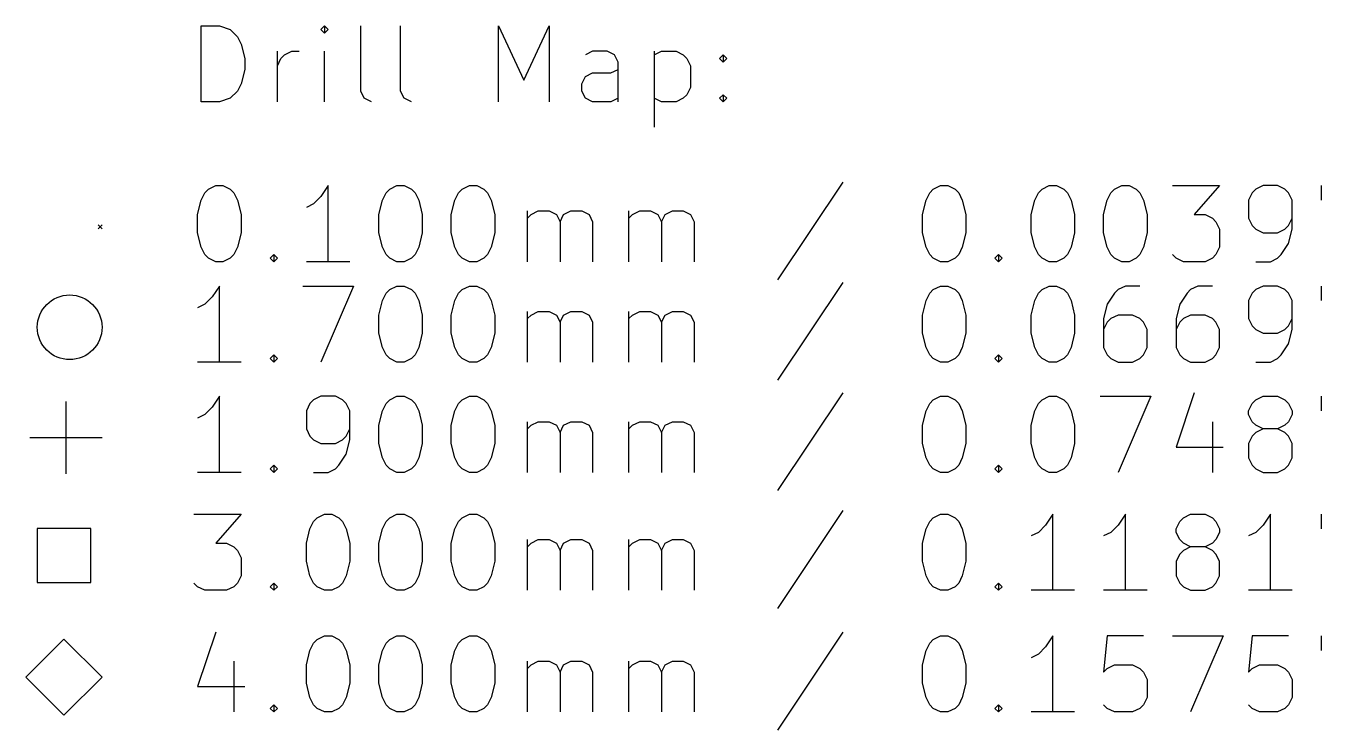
# Model space of a CAD drawing. Extents: x 81 to 220, y -169 to -27.
# Drawn here: x 80.94 to 114.98, y -168.85 to -150.34 of the extents above; entities that cross this region are included whole.
import ezdxf

# ---------------------------------------------------------------- set-up
doc = ezdxf.new("R2010")
doc.units = 0
doc.layers.add('BLACK', color=7, linetype='CONTINUOUS')

msp = doc.modelspace()

# ---------------------------------------------------------------- linework, layer by layer
at = {"layer": 'BLACK', "linetype": 'CONTINUOUS'}
for p, q in [((85.546682, -152.337005), (85.546682, -150.337005)), ((85.546682, -150.337005), (86.022872, -150.337005)), ((86.022872, -150.337005), (86.308587, -150.432243)), ((86.308587, -150.432243), (86.499063, -150.622719)), ((88.784777, -150.337005), (88.689539, -150.432243)), ((88.689539, -150.432243), (88.784777, -150.527481)), ((88.880015, -150.432243), (88.784777, -150.337005)), ((88.784777, -150.337005), (88.784777, -150.527481)), ((88.784777, -150.527481), (88.880015, -150.432243)), ((89.737158, -152.05129), (89.737158, -150.337005)), ((90.784777, -152.05129), (90.784777, -150.337005)), ((93.356206, -152.337005), (93.356206, -150.337005)), ((93.356206, -150.337005), (94.022873, -151.765576)), ((94.022873, -151.765576), (94.689539, -150.337005)), ((94.689539, -150.337005), (94.689539, -152.337005)), ((86.499063, -150.622719), (86.594301, -150.813195)), ((86.594301, -150.813195), (86.689539, -151.194147)), ((87.546682, -152.337005), (87.546682, -151.003671)), ((87.64192, -151.194147), (87.737158, -151.098909)), ((87.737158, -151.098909), (87.927634, -151.003671)), ((87.927634, -151.003671), (88.118111, -151.003671)), ((88.784777, -152.337005), (88.784777, -151.003671)), ((95.832396, -151.003671), (95.64192, -151.098909)), ((96.213349, -151.003671), (95.832396, -151.003671)), ((96.403825, -151.098909), (96.213349, -151.003671)), ((96.499063, -151.289386), (96.403825, -151.098909)), ((97.451444, -151.003671), (97.451444, -153.003671)), ((97.451444, -151.098909), (97.64192, -151.003671)), ((97.64192, -151.003671), (98.022873, -151.003671)), ((98.022873, -151.003671), (98.213349, -151.098909)), ((98.213349, -151.098909), (98.308587, -151.194147)), ((99.16573, -151.194147), (99.260968, -151.098909)), ((99.260968, -151.098909), (99.356206, -151.194147)), ((99.260968, -151.098909), (99.260968, -151.289386)), ((86.689539, -151.194147), (86.689539, -151.479862)), ((87.546682, -151.384624), (87.64192, -151.194147)), ((96.499063, -152.337005), (96.499063, -151.289386)), ((98.308587, -151.194147), (98.403825, -151.384624)), ((98.403825, -151.384624), (98.403825, -151.956052)), ((99.260968, -151.289386), (99.16573, -151.194147)), ((99.356206, -151.194147), (99.260968, -151.289386)), ((86.689539, -151.479862), (86.594301, -151.860814)), ((95.546682, -151.860814), (95.64192, -151.670338)), ((95.64192, -151.670338), (95.832396, -151.5751)), ((95.832396, -151.5751), (96.308587, -151.5751)), ((96.308587, -151.5751), (96.499063, -151.479862)), ((86.499063, -152.05129), (86.308587, -152.241767)), ((86.594301, -151.860814), (86.499063, -152.05129)), ((89.832396, -152.241767), (89.737158, -152.05129)), ((90.880015, -152.241767), (90.784777, -152.05129)), ((95.546682, -152.05129), (95.546682, -151.860814)), ((95.64192, -152.241767), (95.546682, -152.05129)), ((98.403825, -151.956052), (98.308587, -152.146528)), ((86.022872, -152.337005), (85.546682, -152.337005)), ((86.308587, -152.241767), (86.022872, -152.337005)), ((90.022872, -152.337005), (89.832396, -152.241767)), ((91.070491, -152.337005), (90.880015, -152.241767)), ((95.832396, -152.337005), (95.64192, -152.241767)), ((96.308587, -152.337005), (95.832396, -152.337005)), ((96.499063, -152.241767), (96.308587, -152.337005)), ((97.64192, -152.337005), (97.451444, -152.241767)), ((98.022873, -152.337005), (97.64192, -152.337005)), ((98.213349, -152.241767), (98.022873, -152.337005)), ((98.308587, -152.146528), (98.213349, -152.241767)), ((99.16573, -152.241767), (99.260968, -152.146528)), ((99.260968, -152.337005), (99.16573, -152.241767)), ((99.260968, -152.146528), (99.356206, -152.241767)), ((99.260968, -152.146528), (99.260968, -152.337005)), ((99.356206, -152.241767), (99.260968, -152.337005)), ((102.403826, -154.441767), (100.689541, -157.013195)), ((85.546682, -154.917957), (85.64192, -154.727481)), ((85.64192, -154.727481), (85.737158, -154.632243)), ((85.737158, -154.632243), (85.927634, -154.537005)), ((85.927634, -154.537005), (86.118111, -154.537005)), ((86.118111, -154.537005), (86.308587, -154.632243)), ((86.308587, -154.632243), (86.403825, -154.727481)), ((86.403825, -154.727481), (86.499063, -154.917957)), ((88.689539, -154.822719), (88.499063, -155.013195)), ((88.880015, -154.537005), (88.689539, -154.822719)), ((88.880015, -156.537005), (88.880015, -154.537005)), ((90.308587, -154.917957), (90.403825, -154.727481)), ((90.403825, -154.727481), (90.499063, -154.632243)), ((90.499063, -154.632243), (90.689539, -154.537005)), ((90.689539, -154.537005), (90.880016, -154.537005)), ((90.880016, -154.537005), (91.070492, -154.632243)), ((91.070492, -154.632243), (91.16573, -154.727481)), ((91.16573, -154.727481), (91.260968, -154.917957)), ((92.213349, -154.917957), (92.308587, -154.727481)), ((92.308587, -154.727481), (92.403825, -154.632243)), ((92.403825, -154.632243), (92.594301, -154.537005)), ((92.594301, -154.537005), (92.784778, -154.537005)), ((92.784778, -154.537005), (92.975254, -154.632243)), ((92.975254, -154.632243), (93.070492, -154.727481)), ((93.070492, -154.727481), (93.16573, -154.917957)), ((104.594303, -154.917957), (104.689541, -154.727481)), ((104.689541, -154.727481), (104.784779, -154.632243)), ((104.784779, -154.632243), (104.975255, -154.537005)), ((104.975255, -154.537005), (105.165732, -154.537005)), ((105.165732, -154.537005), (105.356208, -154.632243)), ((105.356208, -154.632243), (105.451446, -154.727481)), ((105.451446, -154.727481), (105.546684, -154.917957)), ((107.451446, -154.917957), (107.546684, -154.727481)), ((107.546684, -154.727481), (107.641922, -154.632243)), ((107.641922, -154.632243), (107.832398, -154.537005)), ((107.832398, -154.537005), (108.022875, -154.537005)), ((108.022875, -154.537005), (108.213351, -154.632243)), ((108.213351, -154.632243), (108.308589, -154.727481)), ((108.308589, -154.727481), (108.403827, -154.917957)), ((109.356208, -154.917957), (109.451446, -154.727481)), ((109.451446, -154.727481), (109.546684, -154.632243)), ((109.546684, -154.632243), (109.73716, -154.537005)), ((109.73716, -154.537005), (109.927637, -154.537005)), ((109.927637, -154.537005), (110.118113, -154.632243)), ((110.118113, -154.632243), (110.213351, -154.727481)), ((110.213351, -154.727481), (110.308589, -154.917957)), ((111.070494, -154.537005), (112.308589, -154.537005)), ((112.308589, -154.537005), (111.641922, -155.298909)), ((113.165732, -154.727481), (113.070494, -154.917957)), ((113.26097, -154.632243), (113.165732, -154.727481)), ((113.451446, -154.537005), (113.26097, -154.632243)), ((113.832399, -154.537005), (113.451446, -154.537005)), ((114.022875, -154.632243), (113.832399, -154.537005)), ((114.118113, -154.727481), (114.022875, -154.632243)), ((114.213351, -154.917957), (114.118113, -154.727481)), ((114.975256, -154.537005), (114.975256, -154.917957)), ((85.451444, -155.298909), (85.546682, -154.917957)), ((86.499063, -154.917957), (86.594301, -155.298909)), ((88.499063, -155.013195), (88.308587, -155.108433)), ((90.213349, -155.298909), (90.308587, -154.917957)), ((91.260968, -154.917957), (91.356206, -155.298909)), ((92.118111, -155.298909), (92.213349, -154.917957)), ((93.16573, -154.917957), (93.260968, -155.298909)), ((94.118111, -156.537005), (94.118111, -155.203671)), ((94.213349, -155.298909), (94.403825, -155.203671)), ((94.403825, -155.203671), (94.68954, -155.203671)), ((94.68954, -155.203671), (94.880016, -155.298909)), ((95.070492, -155.298909), (95.260968, -155.203671)), ((95.260968, -155.203671), (95.546682, -155.203671)), ((95.546682, -155.203671), (95.737159, -155.298909)), ((96.784778, -156.537005), (96.784778, -155.203671)), ((96.880016, -155.298909), (97.070492, -155.203671)), ((97.070492, -155.203671), (97.356207, -155.203671)), ((97.356207, -155.203671), (97.546683, -155.298909)), ((97.737159, -155.298909), (97.927635, -155.203671)), ((97.927635, -155.203671), (98.213349, -155.203671)), ((98.213349, -155.203671), (98.403826, -155.298909)), ((104.499065, -155.298909), (104.594303, -154.917957)), ((105.546684, -154.917957), (105.641922, -155.298909)), ((107.356208, -155.298909), (107.451446, -154.917957)), ((108.403827, -154.917957), (108.499065, -155.298909)), ((109.26097, -155.298909), (109.356208, -154.917957)), ((110.308589, -154.917957), (110.403827, -155.298909)), ((113.070494, -154.917957), (113.070494, -155.394147)), ((114.213351, -155.679862), (114.213351, -154.917957)), ((85.451444, -155.7751), (85.451444, -155.298909)), ((86.594301, -155.298909), (86.594301, -155.7751)), ((90.213349, -155.7751), (90.213349, -155.298909)), ((91.356206, -155.298909), (91.356206, -155.7751)), ((92.118111, -155.7751), (92.118111, -155.298909)), ((93.260968, -155.298909), (93.260968, -155.7751)), ((94.118111, -155.394147), (94.213349, -155.298909)), ((94.880016, -155.298909), (94.975254, -155.489386)), ((94.975254, -155.489386), (95.070492, -155.298909)), ((94.975254, -155.489386), (94.975254, -156.537005)), ((95.737159, -155.298909), (95.832397, -155.489386)), ((95.832397, -155.489386), (95.832397, -156.537005)), ((96.784778, -155.394147), (96.880016, -155.298909)), ((97.546683, -155.298909), (97.641921, -155.489386)), ((97.641921, -155.489386), (97.737159, -155.298909)), ((97.641921, -155.489386), (97.641921, -156.537005)), ((98.403826, -155.298909), (98.499064, -155.489386)), ((98.499064, -155.489386), (98.499064, -156.537005)), ((104.499065, -155.7751), (104.499065, -155.298909)), ((105.641922, -155.298909), (105.641922, -155.7751)), ((107.356208, -155.7751), (107.356208, -155.298909)), ((108.499065, -155.298909), (108.499065, -155.7751)), ((109.26097, -155.7751), (109.26097, -155.298909)), ((110.403827, -155.298909), (110.403827, -155.7751)), ((111.641922, -155.298909), (111.927637, -155.298909)), ((111.927637, -155.298909), (112.118113, -155.394147)), ((112.118113, -155.394147), (112.213351, -155.489386)), ((112.213351, -155.489386), (112.308589, -155.679862)), ((113.070494, -155.394147), (113.165732, -155.584624)), ((114.118113, -155.584624), (114.213351, -155.394147)), ((82.838914, -155.572167), (82.938914, -155.672167)), ((82.938914, -155.572167), (82.838914, -155.672167)), ((85.546682, -156.156052), (85.451444, -155.7751)), ((86.594301, -155.7751), (86.499063, -156.156052)), ((90.308587, -156.156052), (90.213349, -155.7751)), ((91.356206, -155.7751), (91.260968, -156.156052)), ((92.213349, -156.156052), (92.118111, -155.7751)), ((93.260968, -155.7751), (93.16573, -156.156052)), ((104.594303, -156.156052), (104.499065, -155.7751)), ((105.641922, -155.7751), (105.546684, -156.156052)), ((107.451446, -156.156052), (107.356208, -155.7751)), ((108.499065, -155.7751), (108.403827, -156.156052)), ((109.356208, -156.156052), (109.26097, -155.7751)), ((110.403827, -155.7751), (110.308589, -156.156052)), ((112.308589, -155.679862), (112.308589, -156.156052)), ((113.165732, -155.584624), (113.26097, -155.679862)), ((113.26097, -155.679862), (113.451446, -155.7751)), ((113.451446, -155.7751), (113.832399, -155.7751)), ((113.832399, -155.7751), (114.022875, -155.679862)), ((114.022875, -155.679862), (114.118113, -155.584624)), ((114.118113, -156.060814), (114.213351, -155.679862)), ((85.64192, -156.346528), (85.546682, -156.156052)), ((86.499063, -156.156052), (86.403825, -156.346528)), ((90.403825, -156.346528), (90.308587, -156.156052)), ((91.260968, -156.156052), (91.16573, -156.346528)), ((92.308587, -156.346528), (92.213349, -156.156052)), ((93.16573, -156.156052), (93.070492, -156.346528)), ((104.689541, -156.346528), (104.594303, -156.156052)), ((105.546684, -156.156052), (105.451446, -156.346528)), ((107.546684, -156.346528), (107.451446, -156.156052)), ((108.403827, -156.156052), (108.308589, -156.346528)), ((109.451446, -156.346528), (109.356208, -156.156052)), ((110.308589, -156.156052), (110.213351, -156.346528)), ((112.308589, -156.156052), (112.213351, -156.346528)), ((113.927637, -156.346528), (114.118113, -156.060814)), ((85.737158, -156.441767), (85.64192, -156.346528)), ((85.927634, -156.537005), (85.737158, -156.441767)), ((86.118111, -156.537005), (85.927634, -156.537005)), ((86.308587, -156.441767), (86.118111, -156.537005)), ((86.403825, -156.346528), (86.308587, -156.441767)), ((87.356206, -156.441767), (87.451444, -156.346528)), ((87.451444, -156.537005), (87.356206, -156.441767)), ((87.451444, -156.346528), (87.546682, -156.441767)), ((87.451444, -156.346528), (87.451444, -156.537005)), ((87.546682, -156.441767), (87.451444, -156.537005)), ((89.451444, -156.537005), (88.308587, -156.537005)), ((90.499063, -156.441767), (90.403825, -156.346528)), ((90.689539, -156.537005), (90.499063, -156.441767)), ((90.880016, -156.537005), (90.689539, -156.537005)), ((91.070492, -156.441767), (90.880016, -156.537005)), ((91.16573, -156.346528), (91.070492, -156.441767)), ((92.403825, -156.441767), (92.308587, -156.346528)), ((92.594301, -156.537005), (92.403825, -156.441767)), ((92.784778, -156.537005), (92.594301, -156.537005)), ((92.975254, -156.441767), (92.784778, -156.537005)), ((93.070492, -156.346528), (92.975254, -156.441767)), ((104.784779, -156.441767), (104.689541, -156.346528)), ((104.975255, -156.537005), (104.784779, -156.441767)), ((105.165732, -156.537005), (104.975255, -156.537005)), ((105.356208, -156.441767), (105.165732, -156.537005)), ((105.451446, -156.346528), (105.356208, -156.441767)), ((106.403827, -156.441767), (106.499065, -156.346528)), ((106.499065, -156.537005), (106.403827, -156.441767)), ((106.499065, -156.346528), (106.594303, -156.441767)), ((106.499065, -156.346528), (106.499065, -156.537005)), ((106.594303, -156.441767), (106.499065, -156.537005)), ((107.641922, -156.441767), (107.546684, -156.346528)), ((107.832398, -156.537005), (107.641922, -156.441767)), ((108.022875, -156.537005), (107.832398, -156.537005)), ((108.213351, -156.441767), (108.022875, -156.537005)), ((108.308589, -156.346528), (108.213351, -156.441767)), ((109.546684, -156.441767), (109.451446, -156.346528)), ((109.73716, -156.537005), (109.546684, -156.441767)), ((109.927637, -156.537005), (109.73716, -156.537005)), ((110.118113, -156.441767), (109.927637, -156.537005)), ((110.213351, -156.346528), (110.118113, -156.441767)), ((111.165732, -156.441767), (111.070494, -156.346528)), ((111.356208, -156.537005), (111.165732, -156.441767)), ((111.927637, -156.537005), (111.356208, -156.537005)), ((112.118113, -156.441767), (111.927637, -156.537005)), ((112.213351, -156.346528), (112.118113, -156.441767)), ((113.26097, -156.537005), (113.641922, -156.537005)), ((113.641922, -156.537005), (113.832399, -156.441767)), ((113.832399, -156.441767), (113.927637, -156.346528)), ((86.022872, -157.177005), (85.832396, -157.462719)), ((86.022872, -159.177005), (86.022872, -157.177005)), ((88.213349, -157.177005), (89.546682, -157.177005)), ((89.546682, -157.177005), (88.689539, -159.177005)), ((90.499063, -157.272243), (90.689539, -157.177005)), ((90.689539, -157.177005), (90.880016, -157.177005)), ((90.880016, -157.177005), (91.070492, -157.272243)), ((92.403825, -157.272243), (92.594301, -157.177005)), ((92.594301, -157.177005), (92.784778, -157.177005)), ((92.784778, -157.177005), (92.975254, -157.272243)), ((102.403826, -157.081767), (100.689541, -159.653195)), ((104.784779, -157.272243), (104.975255, -157.177005)), ((104.975255, -157.177005), (105.165732, -157.177005)), ((105.165732, -157.177005), (105.356208, -157.272243)), ((107.641922, -157.272243), (107.832398, -157.177005)), ((107.832398, -157.177005), (108.022875, -157.177005)), ((108.022875, -157.177005), (108.213351, -157.272243)), ((109.832398, -157.177005), (109.641922, -157.272243)), ((110.213351, -157.177005), (109.832398, -157.177005)), ((111.73716, -157.177005), (111.546684, -157.272243)), ((112.118113, -157.177005), (111.73716, -157.177005)), ((113.451446, -157.177005), (113.26097, -157.272243)), ((113.832399, -157.177005), (113.451446, -157.177005)), ((114.022875, -157.272243), (113.832399, -157.177005)), ((114.975256, -157.177005), (114.975256, -157.557957)), ((85.832396, -157.462719), (85.64192, -157.653195)), ((90.213349, -157.938909), (90.308587, -157.557957)), ((90.308587, -157.557957), (90.403825, -157.367481)), ((90.403825, -157.367481), (90.499063, -157.272243)), ((91.070492, -157.272243), (91.16573, -157.367481)), ((91.16573, -157.367481), (91.260968, -157.557957)), ((91.260968, -157.557957), (91.356206, -157.938909)), ((92.118111, -157.938909), (92.213349, -157.557957)), ((92.213349, -157.557957), (92.308587, -157.367481)), ((92.308587, -157.367481), (92.403825, -157.272243)), ((92.975254, -157.272243), (93.070492, -157.367481)), ((93.070492, -157.367481), (93.16573, -157.557957)), ((93.16573, -157.557957), (93.260968, -157.938909)), ((104.499065, -157.938909), (104.594303, -157.557957)), ((104.594303, -157.557957), (104.689541, -157.367481)), ((104.689541, -157.367481), (104.784779, -157.272243)), ((105.356208, -157.272243), (105.451446, -157.367481)), ((105.451446, -157.367481), (105.546684, -157.557957)), ((105.546684, -157.557957), (105.641922, -157.938909)), ((107.356208, -157.938909), (107.451446, -157.557957)), ((107.451446, -157.557957), (107.546684, -157.367481)), ((107.546684, -157.367481), (107.641922, -157.272243)), ((108.213351, -157.272243), (108.308589, -157.367481)), ((108.308589, -157.367481), (108.403827, -157.557957)), ((108.403827, -157.557957), (108.499065, -157.938909)), ((109.546684, -157.367481), (109.356208, -157.653195)), ((109.641922, -157.272243), (109.546684, -157.367481)), ((111.451446, -157.367481), (111.26097, -157.653195)), ((111.546684, -157.272243), (111.451446, -157.367481)), ((113.165732, -157.367481), (113.070494, -157.557957)), ((113.070494, -157.557957), (113.070494, -158.034147)), ((113.26097, -157.272243), (113.165732, -157.367481)), ((114.118113, -157.367481), (114.022875, -157.272243)), ((114.213351, -157.557957), (114.118113, -157.367481)), ((114.213351, -158.319862), (114.213351, -157.557957)), ((85.64192, -157.653195), (85.451444, -157.748433)), ((94.118111, -159.177005), (94.118111, -157.843671)), ((94.213349, -157.938909), (94.403825, -157.843671)), ((94.403825, -157.843671), (94.68954, -157.843671)), ((94.68954, -157.843671), (94.880016, -157.938909)), ((95.070492, -157.938909), (95.260968, -157.843671)), ((95.260968, -157.843671), (95.546682, -157.843671)), ((95.546682, -157.843671), (95.737159, -157.938909)), ((96.784778, -159.177005), (96.784778, -157.843671)), ((96.880016, -157.938909), (97.070492, -157.843671)), ((97.070492, -157.843671), (97.356207, -157.843671)), ((97.356207, -157.843671), (97.546683, -157.938909)), ((97.737159, -157.938909), (97.927635, -157.843671)), ((97.927635, -157.843671), (98.213349, -157.843671)), ((98.213349, -157.843671), (98.403826, -157.938909)), ((109.356208, -157.653195), (109.26097, -158.034147)), ((111.26097, -157.653195), (111.165732, -158.034147)), ((90.213349, -158.4151), (90.213349, -157.938909)), ((91.356206, -157.938909), (91.356206, -158.4151)), ((92.118111, -158.4151), (92.118111, -157.938909)), ((93.260968, -157.938909), (93.260968, -158.4151)), ((94.118111, -158.034147), (94.213349, -157.938909)), ((94.880016, -157.938909), (94.975254, -158.129386)), ((94.975254, -158.129386), (95.070492, -157.938909)), ((94.975254, -158.129386), (94.975254, -159.177005)), ((95.737159, -157.938909), (95.832397, -158.129386)), ((95.832397, -158.129386), (95.832397, -159.177005)), ((96.784778, -158.034147), (96.880016, -157.938909)), ((97.546683, -157.938909), (97.641921, -158.129386)), ((97.641921, -158.129386), (97.737159, -157.938909)), ((97.641921, -158.129386), (97.641921, -159.177005)), ((98.403826, -157.938909), (98.499064, -158.129386)), ((98.499064, -158.129386), (98.499064, -159.177005)), ((104.499065, -158.4151), (104.499065, -157.938909)), ((105.641922, -157.938909), (105.641922, -158.4151)), ((107.356208, -158.4151), (107.356208, -157.938909)), ((108.499065, -157.938909), (108.499065, -158.4151)), ((109.26097, -158.034147), (109.26097, -158.796052)), ((109.356208, -158.129386), (109.26097, -158.319862)), ((109.451446, -158.034147), (109.356208, -158.129386)), ((109.641922, -157.938909), (109.451446, -158.034147)), ((110.022875, -157.938909), (109.641922, -157.938909)), ((110.213351, -158.034147), (110.022875, -157.938909)), ((110.308589, -158.129386), (110.213351, -158.034147)), ((110.403827, -158.319862), (110.308589, -158.129386)), ((111.165732, -158.034147), (111.165732, -158.796052)), ((111.26097, -158.129386), (111.165732, -158.319862)), ((111.356208, -158.034147), (111.26097, -158.129386)), ((111.546684, -157.938909), (111.356208, -158.034147)), ((111.927637, -157.938909), (111.546684, -157.938909)), ((112.118113, -158.034147), (111.927637, -157.938909)), ((112.213351, -158.129386), (112.118113, -158.034147)), ((112.308589, -158.319862), (112.213351, -158.129386)), ((113.070494, -158.034147), (113.165732, -158.224624)), ((113.165732, -158.224624), (113.26097, -158.319862)), ((114.022875, -158.319862), (114.118113, -158.224624)), ((114.118113, -158.224624), (114.213351, -158.034147)), ((90.308587, -158.796052), (90.213349, -158.4151)), ((91.356206, -158.4151), (91.260968, -158.796052)), ((92.213349, -158.796052), (92.118111, -158.4151)), ((93.260968, -158.4151), (93.16573, -158.796052)), ((104.594303, -158.796052), (104.499065, -158.4151)), ((105.641922, -158.4151), (105.546684, -158.796052)), ((107.451446, -158.796052), (107.356208, -158.4151)), ((108.499065, -158.4151), (108.403827, -158.796052)), ((110.403827, -158.796052), (110.403827, -158.319862)), ((112.308589, -158.796052), (112.308589, -158.319862)), ((113.26097, -158.319862), (113.451446, -158.4151)), ((113.451446, -158.4151), (113.832399, -158.4151)), ((113.832399, -158.4151), (114.022875, -158.319862)), ((114.118113, -158.700814), (114.213351, -158.319862)), ((90.403825, -158.986528), (90.308587, -158.796052)), ((91.260968, -158.796052), (91.16573, -158.986528)), ((92.308587, -158.986528), (92.213349, -158.796052)), ((93.16573, -158.796052), (93.070492, -158.986528)), ((104.689541, -158.986528), (104.594303, -158.796052)), ((105.546684, -158.796052), (105.451446, -158.986528)), ((107.546684, -158.986528), (107.451446, -158.796052)), ((108.403827, -158.796052), (108.308589, -158.986528)), ((109.26097, -158.796052), (109.356208, -158.986528)), ((110.308589, -158.986528), (110.403827, -158.796052)), ((111.165732, -158.796052), (111.26097, -158.986528)), ((112.213351, -158.986528), (112.308589, -158.796052)), ((113.927637, -158.986528), (114.118113, -158.700814)), ((86.594301, -159.177005), (85.451444, -159.177005)), ((87.356206, -159.081767), (87.451444, -158.986528)), ((87.451444, -159.177005), (87.356206, -159.081767)), ((87.451444, -158.986528), (87.546682, -159.081767)), ((87.451444, -158.986528), (87.451444, -159.177005)), ((87.546682, -159.081767), (87.451444, -159.177005)), ((90.499063, -159.081767), (90.403825, -158.986528)), ((90.689539, -159.177005), (90.499063, -159.081767)), ((90.880016, -159.177005), (90.689539, -159.177005)), ((91.070492, -159.081767), (90.880016, -159.177005)), ((91.16573, -158.986528), (91.070492, -159.081767)), ((92.403825, -159.081767), (92.308587, -158.986528)), ((92.594301, -159.177005), (92.403825, -159.081767)), ((92.784778, -159.177005), (92.594301, -159.177005)), ((92.975254, -159.081767), (92.784778, -159.177005)), ((93.070492, -158.986528), (92.975254, -159.081767)), ((104.784779, -159.081767), (104.689541, -158.986528)), ((104.975255, -159.177005), (104.784779, -159.081767)), ((105.165732, -159.177005), (104.975255, -159.177005)), ((105.356208, -159.081767), (105.165732, -159.177005)), ((105.451446, -158.986528), (105.356208, -159.081767)), ((106.403827, -159.081767), (106.499065, -158.986528)), ((106.499065, -159.177005), (106.403827, -159.081767)), ((106.499065, -158.986528), (106.594303, -159.081767)), ((106.499065, -158.986528), (106.499065, -159.177005)), ((106.594303, -159.081767), (106.499065, -159.177005)), ((107.641922, -159.081767), (107.546684, -158.986528)), ((107.832398, -159.177005), (107.641922, -159.081767)), ((108.022875, -159.177005), (107.832398, -159.177005)), ((108.213351, -159.081767), (108.022875, -159.177005)), ((108.308589, -158.986528), (108.213351, -159.081767)), ((109.356208, -158.986528), (109.451446, -159.081767)), ((109.451446, -159.081767), (109.641922, -159.177005)), ((109.641922, -159.177005), (110.022875, -159.177005)), ((110.022875, -159.177005), (110.213351, -159.081767)), ((110.213351, -159.081767), (110.308589, -158.986528)), ((111.26097, -158.986528), (111.356208, -159.081767)), ((111.356208, -159.081767), (111.546684, -159.177005)), ((111.546684, -159.177005), (111.927637, -159.177005)), ((111.927637, -159.177005), (112.118113, -159.081767)), ((112.118113, -159.081767), (112.213351, -158.986528)), ((113.26097, -159.177005), (113.641922, -159.177005)), ((113.641922, -159.177005), (113.832399, -159.081767)), ((113.832399, -159.081767), (113.927637, -158.986528)), ((81.988914, -160.212167), (81.988914, -162.112167)), ((86.022872, -160.077005), (85.832396, -160.362719)), ((86.022872, -162.077005), (86.022872, -160.077005)), ((88.403825, -160.267481), (88.308587, -160.457957)), ((88.499063, -160.172243), (88.403825, -160.267481)), ((88.689539, -160.077005), (88.499063, -160.172243)), ((89.070492, -160.077005), (88.689539, -160.077005)), ((89.260968, -160.172243), (89.070492, -160.077005)), ((89.356206, -160.267481), (89.260968, -160.172243)), ((89.451444, -160.457957), (89.356206, -160.267481)), ((90.308587, -160.457957), (90.403825, -160.267481)), ((90.403825, -160.267481), (90.499063, -160.172243)), ((90.499063, -160.172243), (90.689539, -160.077005)), ((90.689539, -160.077005), (90.880016, -160.077005)), ((90.880016, -160.077005), (91.070492, -160.172243)), ((91.070492, -160.172243), (91.16573, -160.267481)), ((91.16573, -160.267481), (91.260968, -160.457957)), ((92.213349, -160.457957), (92.308587, -160.267481)), ((92.308587, -160.267481), (92.403825, -160.172243)), ((92.403825, -160.172243), (92.594301, -160.077005)), ((92.594301, -160.077005), (92.784778, -160.077005)), ((92.784778, -160.077005), (92.975254, -160.172243)), ((92.975254, -160.172243), (93.070492, -160.267481)), ((93.070492, -160.267481), (93.16573, -160.457957)), ((102.403826, -159.981767), (100.689541, -162.553195)), ((104.594303, -160.457957), (104.689541, -160.267481)), ((104.689541, -160.267481), (104.784779, -160.172243)), ((104.784779, -160.172243), (104.975255, -160.077005)), ((104.975255, -160.077005), (105.165732, -160.077005)), ((105.165732, -160.077005), (105.356208, -160.172243)), ((105.356208, -160.172243), (105.451446, -160.267481)), ((105.451446, -160.267481), (105.546684, -160.457957)), ((107.451446, -160.457957), (107.546684, -160.267481)), ((107.546684, -160.267481), (107.641922, -160.172243)), ((107.641922, -160.172243), (107.832398, -160.077005)), ((107.832398, -160.077005), (108.022875, -160.077005)), ((108.022875, -160.077005), (108.213351, -160.172243)), ((108.213351, -160.172243), (108.308589, -160.267481)), ((108.308589, -160.267481), (108.403827, -160.457957)), ((109.165732, -160.077005), (110.499065, -160.077005)), ((110.499065, -160.077005), (109.641922, -162.077005)), ((111.641922, -159.981767), (111.165732, -161.410338)), ((113.070494, -160.457957), (113.165732, -160.267481)), ((113.165732, -160.267481), (113.26097, -160.172243)), ((113.26097, -160.172243), (113.451446, -160.077005)), ((113.451446, -160.077005), (113.832399, -160.077005)), ((113.832399, -160.077005), (114.022875, -160.172243)), ((114.022875, -160.172243), (114.118113, -160.267481)), ((114.118113, -160.267481), (114.213351, -160.457957)), ((114.975256, -160.077005), (114.975256, -160.457957)), ((85.64192, -160.553195), (85.451444, -160.648433)), ((85.832396, -160.362719), (85.64192, -160.553195)), ((88.308587, -160.457957), (88.308587, -160.934147)), ((89.451444, -161.219862), (89.451444, -160.457957)), ((90.213349, -160.838909), (90.308587, -160.457957)), ((91.260968, -160.457957), (91.356206, -160.838909)), ((92.118111, -160.838909), (92.213349, -160.457957)), ((93.16573, -160.457957), (93.260968, -160.838909)), ((104.499065, -160.838909), (104.594303, -160.457957)), ((105.546684, -160.457957), (105.641922, -160.838909)), ((107.356208, -160.838909), (107.451446, -160.457957)), ((108.403827, -160.457957), (108.499065, -160.838909)), ((113.070494, -160.553195), (113.070494, -160.457957)), ((113.165732, -160.743671), (113.070494, -160.553195)), ((114.213351, -160.553195), (114.118113, -160.743671)), ((114.213351, -160.457957), (114.213351, -160.553195)), ((88.308587, -160.934147), (88.403825, -161.124624)), ((89.356206, -161.124624), (89.451444, -160.934147)), ((90.213349, -161.3151), (90.213349, -160.838909)), ((91.356206, -160.838909), (91.356206, -161.3151)), ((92.118111, -161.3151), (92.118111, -160.838909)), ((93.260968, -160.838909), (93.260968, -161.3151)), ((94.118111, -162.077005), (94.118111, -160.743671)), ((94.118111, -160.934147), (94.213349, -160.838909)), ((94.213349, -160.838909), (94.403825, -160.743671)), ((94.403825, -160.743671), (94.68954, -160.743671)), ((94.68954, -160.743671), (94.880016, -160.838909)), ((94.880016, -160.838909), (94.975254, -161.029386)), ((94.975254, -161.029386), (95.070492, -160.838909)), ((95.070492, -160.838909), (95.260968, -160.743671)), ((95.260968, -160.743671), (95.546682, -160.743671)), ((95.546682, -160.743671), (95.737159, -160.838909)), ((95.737159, -160.838909), (95.832397, -161.029386)), ((96.784778, -162.077005), (96.784778, -160.743671)), ((96.784778, -160.934147), (96.880016, -160.838909)), ((96.880016, -160.838909), (97.070492, -160.743671)), ((97.070492, -160.743671), (97.356207, -160.743671)), ((97.356207, -160.743671), (97.546683, -160.838909)), ((97.546683, -160.838909), (97.641921, -161.029386)), ((97.641921, -161.029386), (97.737159, -160.838909)), ((97.737159, -160.838909), (97.927635, -160.743671)), ((97.927635, -160.743671), (98.213349, -160.743671)), ((98.213349, -160.743671), (98.403826, -160.838909)), ((98.403826, -160.838909), (98.499064, -161.029386)), ((104.499065, -161.3151), (104.499065, -160.838909)), ((105.641922, -160.838909), (105.641922, -161.3151)), ((107.356208, -161.3151), (107.356208, -160.838909)), ((108.499065, -160.838909), (108.499065, -161.3151)), ((112.118113, -160.743671), (112.118113, -162.077005)), ((113.26097, -160.838909), (113.165732, -160.743671)), ((113.451446, -160.934147), (113.26097, -160.838909)), ((113.451446, -160.934147), (113.26097, -161.029386)), ((113.832399, -160.934147), (113.451446, -160.934147)), ((114.022875, -160.838909), (113.832399, -160.934147)), ((114.022875, -161.029386), (113.832399, -160.934147)), ((114.118113, -160.743671), (114.022875, -160.838909)), ((81.038914, -161.162167), (82.938914, -161.162167)), ((88.403825, -161.124624), (88.499063, -161.219862)), ((88.499063, -161.219862), (88.689539, -161.3151)), ((88.689539, -161.3151), (89.070492, -161.3151)), ((89.070492, -161.3151), (89.260968, -161.219862)), ((89.260968, -161.219862), (89.356206, -161.124624)), ((89.356206, -161.600814), (89.451444, -161.219862)), ((90.308587, -161.696052), (90.213349, -161.3151)), ((91.356206, -161.3151), (91.260968, -161.696052)), ((92.213349, -161.696052), (92.118111, -161.3151)), ((93.260968, -161.3151), (93.16573, -161.696052)), ((94.975254, -161.029386), (94.975254, -162.077005)), ((95.832397, -161.029386), (95.832397, -162.077005)), ((97.641921, -161.029386), (97.641921, -162.077005)), ((98.499064, -161.029386), (98.499064, -162.077005)), ((104.594303, -161.696052), (104.499065, -161.3151)), ((105.641922, -161.3151), (105.546684, -161.696052)), ((107.451446, -161.696052), (107.356208, -161.3151)), ((108.499065, -161.3151), (108.403827, -161.696052)), ((113.165732, -161.124624), (113.070494, -161.3151)), ((113.070494, -161.3151), (113.070494, -161.696052)), ((113.26097, -161.029386), (113.165732, -161.124624)), ((114.118113, -161.124624), (114.022875, -161.029386)), ((114.213351, -161.3151), (114.118113, -161.124624)), ((114.213351, -161.696052), (114.213351, -161.3151)), ((89.16573, -161.886528), (89.356206, -161.600814)), ((111.165732, -161.410338), (112.403827, -161.410338)), ((87.356206, -161.981767), (87.451444, -161.886528)), ((87.451444, -162.077005), (87.356206, -161.981767)), ((87.451444, -161.886528), (87.546682, -161.981767)), ((87.451444, -161.886528), (87.451444, -162.077005)), ((87.546682, -161.981767), (87.451444, -162.077005)), ((88.880015, -162.077005), (89.070492, -161.981767)), ((89.070492, -161.981767), (89.16573, -161.886528)), ((90.403825, -161.886528), (90.308587, -161.696052)), ((90.499063, -161.981767), (90.403825, -161.886528)), ((90.689539, -162.077005), (90.499063, -161.981767)), ((91.070492, -161.981767), (90.880016, -162.077005)), ((91.16573, -161.886528), (91.070492, -161.981767)), ((91.260968, -161.696052), (91.16573, -161.886528)), ((92.308587, -161.886528), (92.213349, -161.696052)), ((92.403825, -161.981767), (92.308587, -161.886528)), ((92.594301, -162.077005), (92.403825, -161.981767)), ((92.975254, -161.981767), (92.784778, -162.077005)), ((93.070492, -161.886528), (92.975254, -161.981767)), ((93.16573, -161.696052), (93.070492, -161.886528)), ((104.689541, -161.886528), (104.594303, -161.696052)), ((104.784779, -161.981767), (104.689541, -161.886528)), ((104.975255, -162.077005), (104.784779, -161.981767)), ((105.356208, -161.981767), (105.165732, -162.077005)), ((105.451446, -161.886528), (105.356208, -161.981767)), ((105.546684, -161.696052), (105.451446, -161.886528)), ((106.403827, -161.981767), (106.499065, -161.886528)), ((106.499065, -162.077005), (106.403827, -161.981767)), ((106.499065, -161.886528), (106.594303, -161.981767)), ((106.499065, -161.886528), (106.499065, -162.077005)), ((106.594303, -161.981767), (106.499065, -162.077005)), ((107.546684, -161.886528), (107.451446, -161.696052)), ((107.641922, -161.981767), (107.546684, -161.886528)), ((107.832398, -162.077005), (107.641922, -161.981767)), ((108.213351, -161.981767), (108.022875, -162.077005)), ((108.308589, -161.886528), (108.213351, -161.981767)), ((108.403827, -161.696052), (108.308589, -161.886528)), ((113.070494, -161.696052), (113.165732, -161.886528)), ((113.165732, -161.886528), (113.26097, -161.981767)), ((113.26097, -161.981767), (113.451446, -162.077005)), ((113.832399, -162.077005), (114.022875, -161.981767)), ((114.022875, -161.981767), (114.118113, -161.886528)), ((114.118113, -161.886528), (114.213351, -161.696052)), ((86.594301, -162.077005), (85.451444, -162.077005)), ((88.499063, -162.077005), (88.880015, -162.077005)), ((90.880016, -162.077005), (90.689539, -162.077005)), ((92.784778, -162.077005), (92.594301, -162.077005)), ((105.165732, -162.077005), (104.975255, -162.077005)), ((108.022875, -162.077005), (107.832398, -162.077005)), ((113.451446, -162.077005), (113.832399, -162.077005)), ((85.356206, -163.177005), (86.594301, -163.177005)), ((86.594301, -163.177005), (85.927634, -163.938909)), ((88.403825, -163.557957), (88.499063, -163.367481)), ((88.499063, -163.367481), (88.594301, -163.272243)), ((88.594301, -163.272243), (88.784777, -163.177005)), ((88.784777, -163.177005), (88.975254, -163.177005)), ((88.975254, -163.177005), (89.16573, -163.272243)), ((89.16573, -163.272243), (89.260968, -163.367481)), ((89.260968, -163.367481), (89.356206, -163.557957)), ((90.308587, -163.557957), (90.403825, -163.367481)), ((90.403825, -163.367481), (90.499063, -163.272243)), ((90.499063, -163.272243), (90.689539, -163.177005)), ((90.689539, -163.177005), (90.880016, -163.177005)), ((90.880016, -163.177005), (91.070492, -163.272243)), ((91.070492, -163.272243), (91.16573, -163.367481)), ((91.16573, -163.367481), (91.260968, -163.557957)), ((92.213349, -163.557957), (92.308587, -163.367481)), ((92.308587, -163.367481), (92.403825, -163.272243)), ((92.403825, -163.272243), (92.594301, -163.177005)), ((92.594301, -163.177005), (92.784778, -163.177005)), ((92.784778, -163.177005), (92.975254, -163.272243)), ((92.975254, -163.272243), (93.070492, -163.367481)), ((93.070492, -163.367481), (93.16573, -163.557957)), ((102.403826, -163.081767), (100.689541, -165.653195)), ((104.594303, -163.557957), (104.689541, -163.367481)), ((104.689541, -163.367481), (104.784779, -163.272243)), ((104.784779, -163.272243), (104.975255, -163.177005)), ((104.975255, -163.177005), (105.165732, -163.177005)), ((105.165732, -163.177005), (105.356208, -163.272243)), ((105.356208, -163.272243), (105.451446, -163.367481)), ((105.451446, -163.367481), (105.546684, -163.557957)), ((107.927636, -163.177005), (107.73716, -163.462719)), ((107.927636, -165.177005), (107.927636, -163.177005)), ((109.832398, -163.177005), (109.641922, -163.462719)), ((109.832398, -165.177005), (109.832398, -163.177005)), ((111.165732, -163.557957), (111.26097, -163.367481)), ((111.26097, -163.367481), (111.356208, -163.272243)), ((111.356208, -163.272243), (111.546684, -163.177005)), ((111.546684, -163.177005), (111.927637, -163.177005)), ((111.927637, -163.177005), (112.118113, -163.272243)), ((112.118113, -163.272243), (112.213351, -163.367481)), ((112.213351, -163.367481), (112.308589, -163.557957)), ((113.641922, -163.177005), (113.451446, -163.462719)), ((113.641922, -165.177005), (113.641922, -163.177005)), ((114.975256, -163.177005), (114.975256, -163.557957)), ((82.646028, -163.555053), (81.2318, -163.555053)), ((81.2318, -163.555053), (81.2318, -164.969281)), ((82.646028, -164.969281), (82.646028, -163.555053)), ((88.308587, -163.938909), (88.403825, -163.557957)), ((89.356206, -163.557957), (89.451444, -163.938909)), ((90.213349, -163.938909), (90.308587, -163.557957)), ((91.260968, -163.557957), (91.356206, -163.938909)), ((92.118111, -163.938909), (92.213349, -163.557957)), ((93.16573, -163.557957), (93.260968, -163.938909)), ((104.499065, -163.938909), (104.594303, -163.557957)), ((105.546684, -163.557957), (105.641922, -163.938909)), ((107.546684, -163.653195), (107.356208, -163.748433)), ((107.73716, -163.462719), (107.546684, -163.653195)), ((109.451446, -163.653195), (109.26097, -163.748433)), ((109.641922, -163.462719), (109.451446, -163.653195)), ((111.165732, -163.653195), (111.165732, -163.557957)), ((111.26097, -163.843671), (111.165732, -163.653195)), ((112.308589, -163.653195), (112.213351, -163.843671)), ((112.308589, -163.557957), (112.308589, -163.653195)), ((113.26097, -163.653195), (113.070494, -163.748433)), ((113.451446, -163.462719), (113.26097, -163.653195)), ((85.927634, -163.938909), (86.213349, -163.938909)), ((86.213349, -163.938909), (86.403825, -164.034147)), ((86.403825, -164.034147), (86.499063, -164.129386)), ((88.308587, -164.4151), (88.308587, -163.938909)), ((89.451444, -163.938909), (89.451444, -164.4151)), ((90.213349, -164.4151), (90.213349, -163.938909)), ((91.356206, -163.938909), (91.356206, -164.4151)), ((92.118111, -164.4151), (92.118111, -163.938909)), ((93.260968, -163.938909), (93.260968, -164.4151)), ((94.118111, -165.177005), (94.118111, -163.843671)), ((94.118111, -164.034147), (94.213349, -163.938909)), ((94.213349, -163.938909), (94.403825, -163.843671)), ((94.403825, -163.843671), (94.68954, -163.843671)), ((94.68954, -163.843671), (94.880016, -163.938909)), ((94.880016, -163.938909), (94.975254, -164.129386)), ((94.975254, -164.129386), (95.070492, -163.938909)), ((95.070492, -163.938909), (95.260968, -163.843671)), ((95.260968, -163.843671), (95.546682, -163.843671)), ((95.546682, -163.843671), (95.737159, -163.938909)), ((95.737159, -163.938909), (95.832397, -164.129386)), ((96.784778, -165.177005), (96.784778, -163.843671)), ((96.784778, -164.034147), (96.880016, -163.938909)), ((96.880016, -163.938909), (97.070492, -163.843671)), ((97.070492, -163.843671), (97.356207, -163.843671)), ((97.356207, -163.843671), (97.546683, -163.938909)), ((97.546683, -163.938909), (97.641921, -164.129386)), ((97.641921, -164.129386), (97.737159, -163.938909)), ((97.737159, -163.938909), (97.927635, -163.843671)), ((97.927635, -163.843671), (98.213349, -163.843671)), ((98.213349, -163.843671), (98.403826, -163.938909)), ((98.403826, -163.938909), (98.499064, -164.129386)), ((104.499065, -164.4151), (104.499065, -163.938909)), ((105.641922, -163.938909), (105.641922, -164.4151)), ((111.356208, -163.938909), (111.26097, -163.843671)), ((111.546684, -164.034147), (111.356208, -163.938909)), ((111.546684, -164.034147), (111.356208, -164.129386)), ((111.927637, -164.034147), (111.546684, -164.034147)), ((112.118113, -163.938909), (111.927637, -164.034147)), ((112.118113, -164.129386), (111.927637, -164.034147)), ((112.213351, -163.843671), (112.118113, -163.938909)), ((86.499063, -164.129386), (86.594301, -164.319862)), ((86.594301, -164.319862), (86.594301, -164.796052)), ((94.975254, -164.129386), (94.975254, -165.177005)), ((95.832397, -164.129386), (95.832397, -165.177005)), ((97.641921, -164.129386), (97.641921, -165.177005)), ((98.499064, -164.129386), (98.499064, -165.177005)), ((111.26097, -164.224624), (111.165732, -164.4151)), ((111.356208, -164.129386), (111.26097, -164.224624)), ((112.213351, -164.224624), (112.118113, -164.129386)), ((112.308589, -164.4151), (112.213351, -164.224624)), ((88.403825, -164.796052), (88.308587, -164.4151)), ((89.451444, -164.4151), (89.356206, -164.796052)), ((90.308587, -164.796052), (90.213349, -164.4151)), ((91.356206, -164.4151), (91.260968, -164.796052)), ((92.213349, -164.796052), (92.118111, -164.4151)), ((93.260968, -164.4151), (93.16573, -164.796052)), ((104.594303, -164.796052), (104.499065, -164.4151)), ((105.641922, -164.4151), (105.546684, -164.796052)), ((111.165732, -164.4151), (111.165732, -164.796052)), ((112.308589, -164.796052), (112.308589, -164.4151)), ((81.2318, -164.969281), (82.646028, -164.969281)), ((85.451444, -165.081767), (85.356206, -164.986528)), ((86.499063, -164.986528), (86.403825, -165.081767)), ((86.594301, -164.796052), (86.499063, -164.986528)), ((87.356206, -165.081767), (87.451444, -164.986528)), ((87.451444, -164.986528), (87.546682, -165.081767)), ((87.451444, -164.986528), (87.451444, -165.177005)), ((88.499063, -164.986528), (88.403825, -164.796052)), ((88.594301, -165.081767), (88.499063, -164.986528)), ((89.260968, -164.986528), (89.16573, -165.081767)), ((89.356206, -164.796052), (89.260968, -164.986528)), ((90.403825, -164.986528), (90.308587, -164.796052)), ((90.499063, -165.081767), (90.403825, -164.986528)), ((91.16573, -164.986528), (91.070492, -165.081767)), ((91.260968, -164.796052), (91.16573, -164.986528)), ((92.308587, -164.986528), (92.213349, -164.796052)), ((92.403825, -165.081767), (92.308587, -164.986528)), ((93.070492, -164.986528), (92.975254, -165.081767)), ((93.16573, -164.796052), (93.070492, -164.986528)), ((104.689541, -164.986528), (104.594303, -164.796052)), ((104.784779, -165.081767), (104.689541, -164.986528)), ((105.451446, -164.986528), (105.356208, -165.081767)), ((105.546684, -164.796052), (105.451446, -164.986528)), ((106.403827, -165.081767), (106.499065, -164.986528)), ((106.499065, -164.986528), (106.594303, -165.081767)), ((106.499065, -164.986528), (106.499065, -165.177005)), ((111.165732, -164.796052), (111.26097, -164.986528)), ((111.26097, -164.986528), (111.356208, -165.081767)), ((112.118113, -165.081767), (112.213351, -164.986528)), ((112.213351, -164.986528), (112.308589, -164.796052)), ((85.64192, -165.177005), (85.451444, -165.081767)), ((86.213349, -165.177005), (85.64192, -165.177005)), ((86.403825, -165.081767), (86.213349, -165.177005)), ((87.451444, -165.177005), (87.356206, -165.081767)), ((87.546682, -165.081767), (87.451444, -165.177005)), ((88.784777, -165.177005), (88.594301, -165.081767)), ((88.975254, -165.177005), (88.784777, -165.177005)), ((89.16573, -165.081767), (88.975254, -165.177005)), ((90.689539, -165.177005), (90.499063, -165.081767)), ((90.880016, -165.177005), (90.689539, -165.177005)), ((91.070492, -165.081767), (90.880016, -165.177005)), ((92.594301, -165.177005), (92.403825, -165.081767)), ((92.784778, -165.177005), (92.594301, -165.177005)), ((92.975254, -165.081767), (92.784778, -165.177005)), ((104.975255, -165.177005), (104.784779, -165.081767)), ((105.165732, -165.177005), (104.975255, -165.177005)), ((105.356208, -165.081767), (105.165732, -165.177005)), ((106.499065, -165.177005), (106.403827, -165.081767)), ((106.594303, -165.081767), (106.499065, -165.177005)), ((108.499065, -165.177005), (107.356208, -165.177005)), ((110.403827, -165.177005), (109.26097, -165.177005)), ((111.356208, -165.081767), (111.546684, -165.177005)), ((111.546684, -165.177005), (111.927637, -165.177005)), ((111.927637, -165.177005), (112.118113, -165.081767)), ((114.213351, -165.177005), (113.070494, -165.177005)), ((85.927634, -166.281767), (85.451444, -167.710338)), ((88.594301, -166.472243), (88.784777, -166.377005)), ((88.784777, -166.377005), (88.975254, -166.377005)), ((88.975254, -166.377005), (89.16573, -166.472243)), ((90.499063, -166.472243), (90.689539, -166.377005)), ((90.689539, -166.377005), (90.880016, -166.377005)), ((90.880016, -166.377005), (91.070492, -166.472243)), ((92.403825, -166.472243), (92.594301, -166.377005)), ((92.594301, -166.377005), (92.784778, -166.377005)), ((92.784778, -166.377005), (92.975254, -166.472243)), ((102.403826, -166.281767), (100.689541, -168.853195)), ((104.784779, -166.472243), (104.975255, -166.377005)), ((104.975255, -166.377005), (105.165732, -166.377005)), ((105.165732, -166.377005), (105.356208, -166.472243)), ((107.927636, -166.377005), (107.73716, -166.662719)), ((107.927636, -168.377005), (107.927636, -166.377005)), ((109.356208, -166.377005), (109.26097, -167.329386)), ((110.308589, -166.377005), (109.356208, -166.377005)), ((111.070494, -166.377005), (112.403827, -166.377005)), ((112.403827, -166.377005), (111.546684, -168.377005)), ((113.165732, -166.377005), (113.070494, -167.329386)), ((114.118113, -166.377005), (113.165732, -166.377005)), ((114.975256, -166.377005), (114.975256, -166.757957)), ((81.938914, -166.462167), (80.938914, -167.462167)), ((82.938914, -167.462167), (81.938914, -166.462167)), ((88.308587, -167.138909), (88.403825, -166.757957)), ((88.403825, -166.757957), (88.499063, -166.567481)), ((88.499063, -166.567481), (88.594301, -166.472243)), ((89.16573, -166.472243), (89.260968, -166.567481)), ((89.260968, -166.567481), (89.356206, -166.757957)), ((89.356206, -166.757957), (89.451444, -167.138909)), ((90.213349, -167.138909), (90.308587, -166.757957)), ((90.308587, -166.757957), (90.403825, -166.567481)), ((90.403825, -166.567481), (90.499063, -166.472243)), ((91.070492, -166.472243), (91.16573, -166.567481)), ((91.16573, -166.567481), (91.260968, -166.757957)), ((91.260968, -166.757957), (91.356206, -167.138909)), ((92.118111, -167.138909), (92.213349, -166.757957)), ((92.213349, -166.757957), (92.308587, -166.567481)), ((92.308587, -166.567481), (92.403825, -166.472243)), ((92.975254, -166.472243), (93.070492, -166.567481)), ((93.070492, -166.567481), (93.16573, -166.757957)), ((93.16573, -166.757957), (93.260968, -167.138909)), ((104.499065, -167.138909), (104.594303, -166.757957)), ((104.594303, -166.757957), (104.689541, -166.567481)), ((104.689541, -166.567481), (104.784779, -166.472243)), ((105.356208, -166.472243), (105.451446, -166.567481)), ((105.451446, -166.567481), (105.546684, -166.757957)), ((105.546684, -166.757957), (105.641922, -167.138909)), ((107.73716, -166.662719), (107.546684, -166.853195)), ((86.403825, -167.043671), (86.403825, -168.377005)), ((94.118111, -168.377005), (94.118111, -167.043671)), ((94.213349, -167.138909), (94.403825, -167.043671)), ((94.403825, -167.043671), (94.68954, -167.043671)), ((94.68954, -167.043671), (94.880016, -167.138909)), ((95.070492, -167.138909), (95.260968, -167.043671)), ((95.260968, -167.043671), (95.546682, -167.043671)), ((95.546682, -167.043671), (95.737159, -167.138909)), ((96.784778, -168.377005), (96.784778, -167.043671)), ((96.880016, -167.138909), (97.070492, -167.043671)), ((97.070492, -167.043671), (97.356207, -167.043671)), ((97.356207, -167.043671), (97.546683, -167.138909)), ((97.737159, -167.138909), (97.927635, -167.043671)), ((97.927635, -167.043671), (98.213349, -167.043671)), ((98.213349, -167.043671), (98.403826, -167.138909)), ((107.546684, -166.853195), (107.356208, -166.948433)), ((88.308587, -167.6151), (88.308587, -167.138909)), ((89.451444, -167.138909), (89.451444, -167.6151)), ((90.213349, -167.6151), (90.213349, -167.138909)), ((91.356206, -167.138909), (91.356206, -167.6151)), ((92.118111, -167.6151), (92.118111, -167.138909)), ((93.260968, -167.138909), (93.260968, -167.6151)), ((94.118111, -167.234147), (94.213349, -167.138909)), ((94.880016, -167.138909), (94.975254, -167.329386)), ((94.975254, -167.329386), (95.070492, -167.138909)), ((94.975254, -167.329386), (94.975254, -168.377005)), ((95.737159, -167.138909), (95.832397, -167.329386)), ((95.832397, -167.329386), (95.832397, -168.377005)), ((96.784778, -167.234147), (96.880016, -167.138909)), ((97.546683, -167.138909), (97.641921, -167.329386)), ((97.641921, -167.329386), (97.737159, -167.138909)), ((97.641921, -167.329386), (97.641921, -168.377005)), ((98.403826, -167.138909), (98.499064, -167.329386)), ((98.499064, -167.329386), (98.499064, -168.377005)), ((104.499065, -167.6151), (104.499065, -167.138909)), ((105.641922, -167.138909), (105.641922, -167.6151)), ((109.26097, -167.329386), (109.356208, -167.234147)), ((109.356208, -167.234147), (109.546684, -167.138909)), ((109.546684, -167.138909), (110.022875, -167.138909)), ((110.022875, -167.138909), (110.213351, -167.234147)), ((110.213351, -167.234147), (110.308589, -167.329386)), ((110.308589, -167.329386), (110.403827, -167.519862)), ((113.070494, -167.329386), (113.165732, -167.234147)), ((113.165732, -167.234147), (113.356208, -167.138909)), ((113.356208, -167.138909), (113.832399, -167.138909)), ((113.832399, -167.138909), (114.022875, -167.234147)), ((114.022875, -167.234147), (114.118113, -167.329386)), ((114.118113, -167.329386), (114.213351, -167.519862)), ((80.938914, -167.462167), (81.938914, -168.462167)), ((81.938914, -168.462167), (82.938914, -167.462167)), ((85.451444, -167.710338), (86.689539, -167.710338)), ((88.403825, -167.996052), (88.308587, -167.6151)), ((89.451444, -167.6151), (89.356206, -167.996052)), ((90.308587, -167.996052), (90.213349, -167.6151)), ((91.356206, -167.6151), (91.260968, -167.996052)), ((92.213349, -167.996052), (92.118111, -167.6151)), ((93.260968, -167.6151), (93.16573, -167.996052)), ((104.594303, -167.996052), (104.499065, -167.6151)), ((105.641922, -167.6151), (105.546684, -167.996052)), ((110.403827, -167.519862), (110.403827, -167.996052)), ((114.213351, -167.519862), (114.213351, -167.996052)), ((88.499063, -168.186528), (88.403825, -167.996052)), ((89.356206, -167.996052), (89.260968, -168.186528)), ((90.403825, -168.186528), (90.308587, -167.996052)), ((91.260968, -167.996052), (91.16573, -168.186528)), ((92.308587, -168.186528), (92.213349, -167.996052)), ((93.16573, -167.996052), (93.070492, -168.186528)), ((104.689541, -168.186528), (104.594303, -167.996052)), ((105.546684, -167.996052), (105.451446, -168.186528)), ((110.403827, -167.996052), (110.308589, -168.186528)), ((114.213351, -167.996052), (114.118113, -168.186528)), ((87.356206, -168.281767), (87.451444, -168.186528)), ((87.451444, -168.377005), (87.356206, -168.281767)), ((87.451444, -168.186528), (87.546682, -168.281767)), ((87.451444, -168.186528), (87.451444, -168.377005)), ((87.546682, -168.281767), (87.451444, -168.377005)), ((88.594301, -168.281767), (88.499063, -168.186528)), ((88.784777, -168.377005), (88.594301, -168.281767)), ((88.975254, -168.377005), (88.784777, -168.377005)), ((89.16573, -168.281767), (88.975254, -168.377005)), ((89.260968, -168.186528), (89.16573, -168.281767)), ((90.499063, -168.281767), (90.403825, -168.186528)), ((90.689539, -168.377005), (90.499063, -168.281767)), ((90.880016, -168.377005), (90.689539, -168.377005)), ((91.070492, -168.281767), (90.880016, -168.377005)), ((91.16573, -168.186528), (91.070492, -168.281767)), ((92.403825, -168.281767), (92.308587, -168.186528)), ((92.594301, -168.377005), (92.403825, -168.281767)), ((92.784778, -168.377005), (92.594301, -168.377005)), ((92.975254, -168.281767), (92.784778, -168.377005)), ((93.070492, -168.186528), (92.975254, -168.281767)), ((104.784779, -168.281767), (104.689541, -168.186528)), ((104.975255, -168.377005), (104.784779, -168.281767)), ((105.165732, -168.377005), (104.975255, -168.377005)), ((105.356208, -168.281767), (105.165732, -168.377005)), ((105.451446, -168.186528), (105.356208, -168.281767)), ((106.403827, -168.281767), (106.499065, -168.186528)), ((106.499065, -168.377005), (106.403827, -168.281767)), ((106.499065, -168.186528), (106.594303, -168.281767)), ((106.499065, -168.186528), (106.499065, -168.377005)), ((106.594303, -168.281767), (106.499065, -168.377005)), ((108.499065, -168.377005), (107.356208, -168.377005)), ((109.356208, -168.281767), (109.26097, -168.186528)), ((109.546684, -168.377005), (109.356208, -168.281767)), ((110.022875, -168.377005), (109.546684, -168.377005)), ((110.213351, -168.281767), (110.022875, -168.377005)), ((110.308589, -168.186528), (110.213351, -168.281767)), ((113.165732, -168.281767), (113.070494, -168.186528)), ((113.356208, -168.377005), (113.165732, -168.281767)), ((113.832399, -168.377005), (113.356208, -168.377005)), ((114.022875, -168.281767), (113.832399, -168.377005)), ((114.118113, -168.186528), (114.022875, -168.281767))]:
    msp.add_line(p, q, dxfattribs=at)
at = {"layer": 'BLACK'}
msp.add_circle((82.088914, -158.262167), 0.85, dxfattribs=at)

doc.saveas('drawing.dxf')
